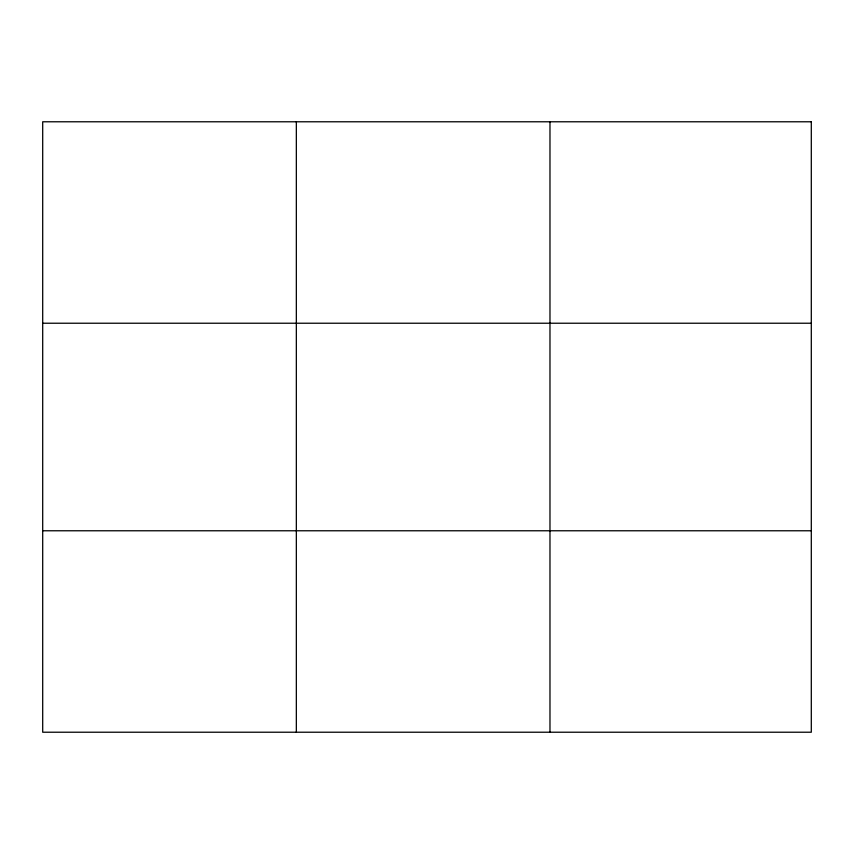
<?xml version="1.0" encoding="UTF-8"?>
<svg xmlns="http://www.w3.org/2000/svg" width="854" height="854" viewBox="0 0 854 854"><rect width="100%" height="100%" fill="white"/><g stroke="black" fill="none" stroke-linecap="round" stroke-linejoin="round"><path stroke-width="1.28" d="M296.338 121.78L296.338 732.22M549.976 121.78L549.976 732.22M42.7 323.228L811.3 323.228M42.7 530.772L811.3 530.772M811.3 121.78L42.7 121.78L42.7 732.22L811.3 732.22L811.3 121.78"/></g></svg>
